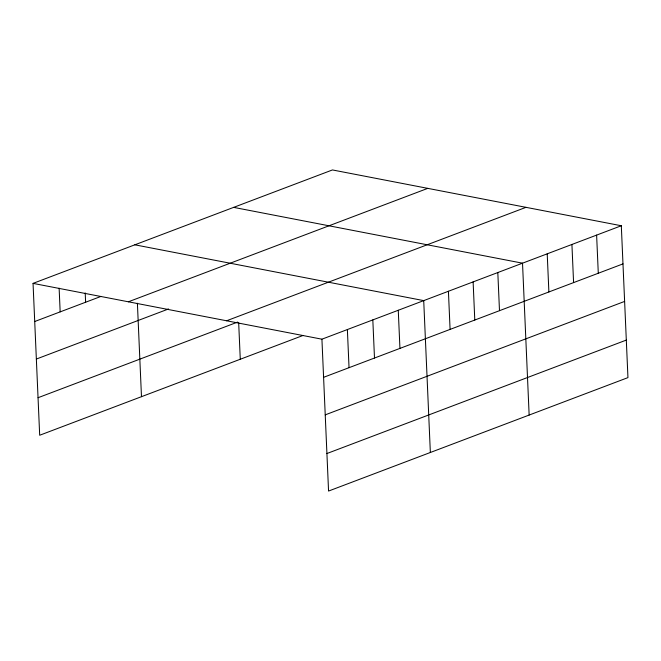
<?xml version="1.0" encoding="UTF-8"?>
<svg xmlns="http://www.w3.org/2000/svg" width="661" height="661" viewBox="0 0 661 661"><rect width="100%" height="100%" fill="white"/><g stroke="black" fill="none" stroke-linecap="round" stroke-linejoin="round"><path stroke-width="0.99" d="M302.978 335.491L39.685 435.252L33.05 283.379L332.442 169.943L621.315 225.748L627.95 377.621L328.558 491.057L321.924 339.192L621.315 225.748M34.719 321.519L100.695 296.516M128.383 301.796L427.774 188.36M36.355 359.047L168.547 308.96M226.599 320.775L525.991 207.331M38.041 397.724L237.687 322.072M323.593 377.324L622.984 263.888M325.229 414.86L624.62 301.416M326.914 453.529L626.314 340.085M233.647 207.372L522.52 263.185L529.147 415.058M134.844 244.81L423.718 300.615L430.352 452.488M33.05 283.379L321.924 339.192M596.619 235.109L598.288 273.249M571.922 244.463L573.583 282.602M547.217 253.824L548.886 291.964M497.816 272.539L499.485 310.678M473.119 281.9L474.788 320.04M448.422 291.261L450.083 329.401M398.269 310.257L399.938 348.397M372.821 319.907L374.49 358.039M347.372 329.55L349.041 367.681M238.679 322.733L240.274 359.245M137.397 303.234L141.479 396.683M85.211 292.955L85.616 302.234M59.126 288.171L60.168 311.876"/></g></svg>
